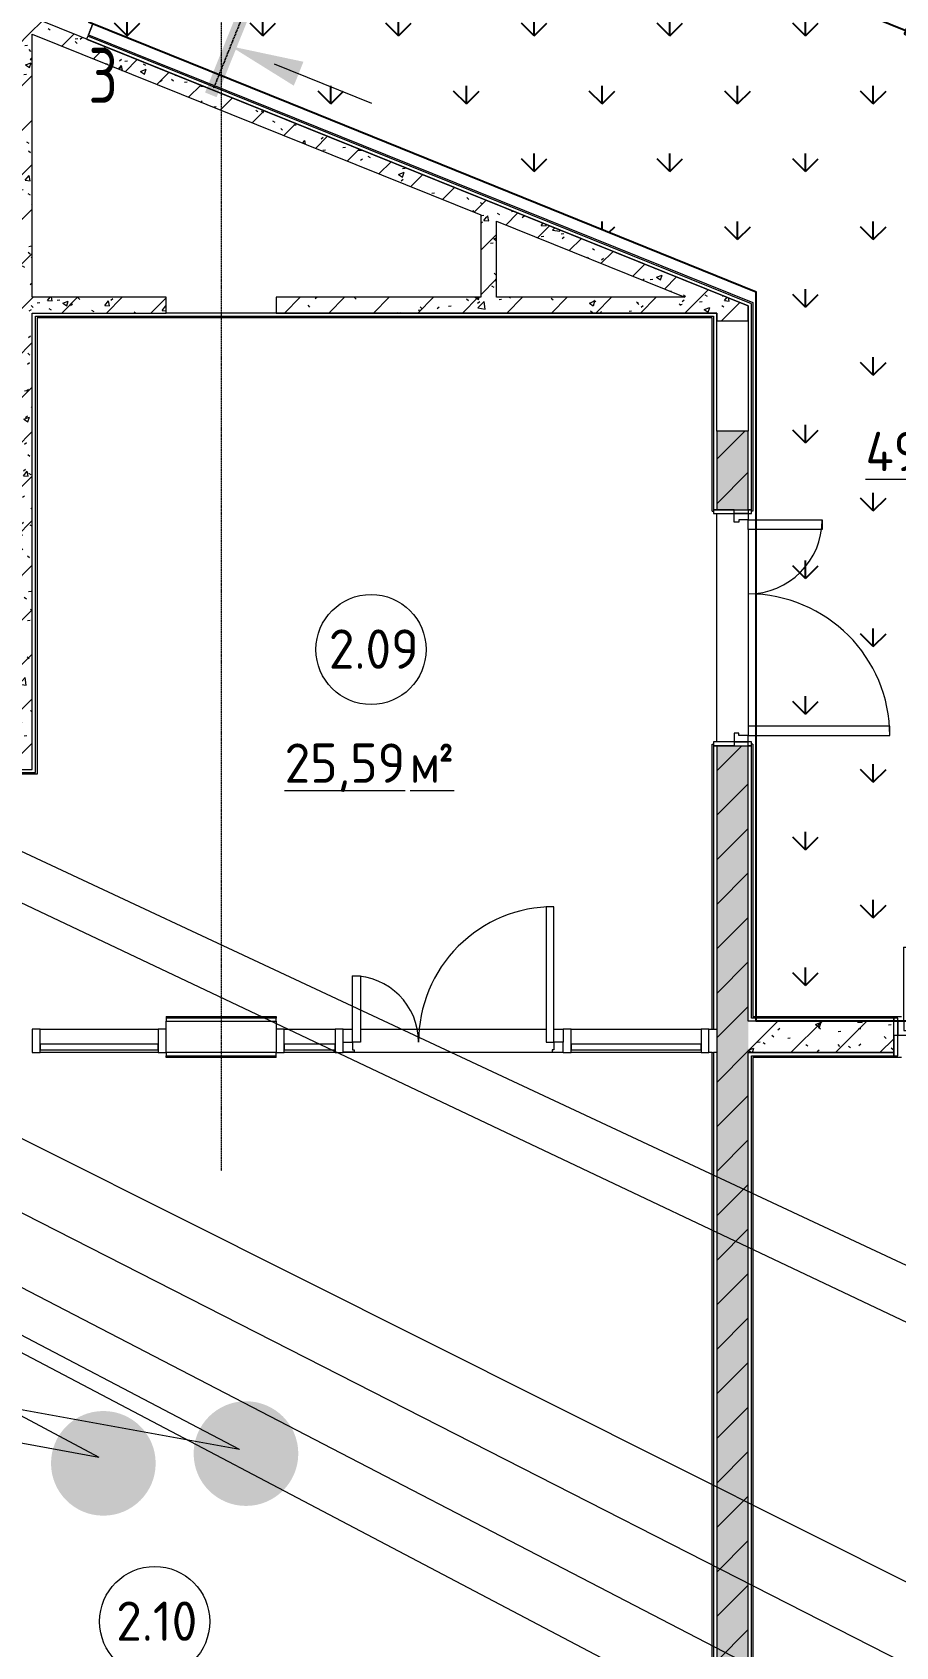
# Model space of a CAD drawing. Header units: millimetres. Extents: x -584918 to 2941280, y 3000189 to 4229862.
# Drawn here: x 182161 to 187649, y 3835191 to 3845449 of the extents above; entities that cross this region are included whole.
import ezdxf

# ---------------------------------------------------------------- set-up
doc = ezdxf.new("R2010")
doc.units = ezdxf.units.MM
for name, pattern in [('ASVP_Линия разреза', [20, 0, -10, 0, -10]), ('ASVP_Невидимые', [5, 3, -2]), ('ASVP_Осевая', [14, 10, -2, 0, -2]), ('ASVP_Штриховая_ш3 п1_5', [4.5, 3, -1.5])]:
    doc.linetypes.add(name, pattern=pattern)
for name, color, linetype, lineweight in [('Витраж', 7, 'Continuous', 0), ('Двери', 7, 'Continuous', 0), ('Линии', 7, 'Continuous', 0), ('Линии разделители', 7, 'ASVP_Штриховая_ш3 п1_5', 0), ('Марки помещений', 7, 'Continuous', 0), ('Обобщенные модели', 7, 'Continuous', 0), ('Панели витража', 7, 'Continuous', 0), ('Перекрытие', 7, 'Continuous', 0), ('Разрезы', 7, 'Continuous', 0), ('Стены внутренние', 7, 'Continuous', 0), ('Стены несущие', 7, 'Continuous', 0), ('Стены отделка', 7, 'Continuous', 0), ('экспертиза ДУ', 1, 'Continuous', 0), ('экспертиза ДУ пояснения', 6, 'Continuous', 0), ('экспертиза условные обозначения', 1, 'Continuous', 0)]:
    doc.layers.add(name, color=color, linetype=linetype, lineweight=lineweight)
doc.styles.add('GOST Common_2', font='', dxfattribs={"height": 500})
doc.styles.add('GOST Common_3', font='', dxfattribs={"width": 0.9, "height": 500})
doc.styles.add('GOST Common_4', font='', dxfattribs={"width": 0.8, "height": 700})
doc.styles.get('GOST Common_2').set_extended_font_data('GOST Common')
doc.styles.get('GOST Common_3').set_extended_font_data('GOST Common')
doc.styles.get('GOST Common_4').set_extended_font_data('GOST Common')
pattern_1 = [(45, (184030.3, 3824416.36), (-141.4214, 141.4214), [])]
pattern_2 = [(50, (184030.3, 3824416.36), (364.368, -31.8783), [38.1, -419.1]), (355, (184030.3, 3824416.36), (-70.486, 382.1133), [30.48, -335.28]), (100.451, (184060.67, 3824413.7), (293.885, 350.2334), [32.38, -356.18]), (46.184, (184030.3, 3824517.96), (542.1585, -84.086), [57.15, -628.65]), (96.636, (184075.5, 3824510.96), (474.805, 494.855), [48.57, -534.27]), (351.184, (184030.3, 3824517.96), (474.81, 494.85), [45.72, -502.92]), (21, (184081.1, 3824492.56), (303.2285, -204.5305), [38.1, -419.1]), (326, (184081.1, 3824492.56), (123.604, 368.376), [30.48, -335.28]), (71.451, (184106.37, 3824475.52), (426.834, 163.8427), [32.38, -356.18]), (37.5, (184030.3, 3824416.36), (6.17665, 169.11015), [16.764, -314.452, 16.764, -323.596, -336.55]), (37.5, (184030.3, 3824416.36), (6.17665, 169.11015), [-671.576, 16.764, -319.786]), (7.5, (184030.3, 3824416.36), (133.6389, 200.3615), [16.764, -177.292, 16.764, -306.832, -128.27]), (7.5, (184030.3, 3824416.36), (133.6389, 200.3615), [-517.652, 16.764, -111.506]), (327.5, (183917.02, 3824416.36), (271.1818, -11.4584), [16.764, -110.236, 16.764, -379.476, -525.78]), (327.5, (183917.02, 3824416.36), (271.1818, -11.4584), [-523.24, 16.764, -509.016]), (317.5, (183866.22, 3824416.36), (296.2585, 50.8528), [16.764, -148.336, 16.764, -246.38, -373.38]), (317.5, (183866.22, 3824416.36), (296.2585, 50.8528), [-428.244, 16.764, -356.616])]
pattern_3 = [(90, (183626.44, 3579035.56), (-431.0523, 431.0523), [114.3, -747.8046]), (45, (183626.44, 3579035.56), (-431.0523, 431.0523), [114.3, -495.3]), (135, (183626.44, 3579035.56), (-431.0523, -431.0523), [114.3, -495.3])]

# ---------------------------------------------------------------- blocks, each defined once
blk = doc.blocks.new('ASVP_ДверьПротивопожарнаяСтальная_2 полотна - EI15 1370х2000h_полотна_ Г Л _1250 в свету_-6392377-АР Этаж 02')
at = {"layer": 'Двери', "lineweight": 18}
for p, q in [((685, 1000), (625, 1000)), ((625, 1000), (625, 100)), ((685, 100), (685, 1000)), ((-685, 570), (-625, 570)), ((-685, 100), (-685, 570)), ((-625, 570), (-625, 100)), ((-725, 100), (-685, 100)), ((-725, 10), (-725, 100)), ((-670, 10), (-725, 10)), ((-625, 100), (-685, 100)), ((-685, 100), (-685, 40)), ((-685, 40), (-670, 40)), ((-670, 40), (-670, 10)), ((625, 100), (685, 100)), ((685, 40), (670, 40)), ((670, 40), (670, 10)), ((670, 10), (725, 10)), ((725, 100), (685, 100)), ((685, 100), (685, 40)), ((725, 10), (725, 100))]:
    blk.add_line(p, q, dxfattribs=at)
at = {"layer": 'Двери', "linetype": 'ASVP_Невидимые', "lineweight": 18}
for p, q in [((-750, 100), (-725, 100)), ((-750, 10), (-750, 100)), ((-725, 10), (-750, 10)), ((-725, 100), (-725, 10)), ((750, 100), (725, 100)), ((725, 100), (725, 10)), ((725, 10), (750, 10)), ((750, 10), (750, 100))]:
    blk.add_line(p, q, dxfattribs=at)
at = {"layer": 'Двери'}
for centre, radius, start, end in [((685, 100), 900, 90, 180), ((-685, 100), 470, 360, 90)]:
    blk.add_arc(centre, radius, start, end, dxfattribs=at)
blk = doc.blocks.new('ASVP_НАЛИЧНИК МДФ_Двери - Наличник дверной МДФ-V54-АР Этаж 02')
at = {"layer": 'Обобщенные модели'}
h = blk.add_hatch(dxfattribs=at)
h.set_pattern_fill('FP_9', color=256, style=0, pattern_type=2)
h.set_pattern_definition([(238.819, (4970.72, -20429.885), (847.5705, 1239.66265), [208.25, -1874.25]), (228.514, (5249.21, -20452.37), (-230.6308, -541.9905), [465.661, -465.661]), (220.384, (5327.05, -20645.53), (-616.941, -697.6711), [263.418, -1053.671])])
h.paths.add_polyline_path([(585, -10), (589, -7), (590, -5), (590, 0), (530, 0), (530, 150), (520, 150), (520, -5), (521, -9), (525, -10), (562, -10)])
h.paths.add_polyline_path([(-525, -10), (-521, -9), (-520, -5), (-520, 150), (-530, 150), (-531, 0), (-590, 0), (-590, -5), (-587, -9), (-585, -10), (-526, -10)])
for p, q in [((-530, 150), (-530, -1)), ((-520, -5), (-520, 150)), ((520, 150), (520, -5)), ((530, -1), (530, 150)), ((-531, 0), (-590, 0)), ((-590, 0), (-590, -5)), ((-531, -1), (-531, 0)), ((590, 0), (531, 0)), ((531, 0), (531, -1)), ((590, -5), (590, 0)), ((-585, -10), (-525, -10)), ((-530, -1), (-531, -1)), ((525, -10), (585, -10)), ((531, -1), (530, -1))]:
    blk.add_line(p, q, dxfattribs=at)
for centre, start, end in [((-585, -5), 180, 270), ((-525, -5), 270, 360), ((525, -5), 180, 270), ((585, -5), 270, 360)]:
    blk.add_arc(centre, 5, start, end, dxfattribs=at)
blk = doc.blocks.new('ASVP_ОТКОС_Оштукатуривание дверного откоса - Оштукатуривание дверного откоса-5741163-АР Этаж 02')
at = {"layer": 'Обобщенные модели'}
for p, q in [((-750, 130), (-750, 0)), ((-725, 0), (-725, 130)), ((725, 130), (725, 0)), ((750, 0), (750, 130)), ((-750, 0), (-725, 0)), ((725, 0), (750, 0))]:
    blk.add_line(p, q, dxfattribs=at)
blk = doc.blocks.new('ASVP_ОТКОС_Оштукатуривание дверного откоса - Оштукатуривание дверного откоса-5741164-АР Этаж 02')
at = {"layer": 'Обобщенные модели'}
for p, q in [((-750, 20), (-750, 0)), ((-725, 0), (-725, 20)), ((725, 20), (725, 0)), ((725, 0), (750, 0)), ((750, 0), (750, 20)), ((-750, 0), (-725, 0))]:
    blk.add_line(p, q, dxfattribs=at)
blk = doc.blocks.new('ASVP_ОТКОС_Оштукатуривание дверного откоса - Оштукатуривание дверного откоса-V71-АР Этаж 02')
at = {"layer": 'Обобщенные модели'}
for p, q in [((-750, 130), (-750, 0)), ((-725, 0), (-725, 130)), ((725, 130), (725, 0)), ((750, 0), (750, 130)), ((-750, 0), (-725, 0)), ((725, 0), (750, 0))]:
    blk.add_line(p, q, dxfattribs=at)
blk = doc.blocks.new('Системная панель - Cтеклопакет Двухкамерный_36 мм-7512020-АР Этаж 02')
at = {"layer": 'Панели витража', "lineweight": 18}
for p, q in [((162, 18), (-162, 18)), ((-162, 18), (-162, -18)), ((162, -18), (162, 18)), ((-162, -18), (162, -18))]:
    blk.add_line(p, q, dxfattribs=at)
blk = doc.blocks.new('Прямоугольный импост - 50х150 мм-7511836-АР Этаж 02')
at = {"layer": 'Витраж', "lineweight": 18}
for p, q in [((-50, 35), (0, 35)), ((-50, -115), (-50, 35)), ((0, 35), (0, -115)), ((0, -115), (-50, -115))]:
    blk.add_line(p, q, dxfattribs=at)
blk = doc.blocks.new('Прямоугольный импост - 50х150 мм-7511829-АР Этаж 02')
at = {"layer": 'Витраж', "lineweight": 18}
for p, q in [((-25, 35), (25, 35)), ((-25, 32.5), (-25, 35)), ((25, 35), (25, -115)), ((-25, -115), (-25, -32.5)), ((25, -115), (-25, -115))]:
    blk.add_line(p, q, dxfattribs=at)
blk = doc.blocks.new('Системная панель - Cтеклопакет Двухкамерный_36 мм-7513032-АР Этаж 02')
at = {"layer": 'Панели витража', "lineweight": 18}
for p, q in [((413, 18), (-413, 18)), ((-413, 18), (-413, -18)), ((413, -18), (413, 18)), ((-413, -18), (413, -18))]:
    blk.add_line(p, q, dxfattribs=at)
blk = doc.blocks.new('Прямоугольный импост - 50х150 мм-7511842-АР Этаж 02')
at = {"layer": 'Витраж', "lineweight": 18}
for p, q in [((0, 35), (-50, 35)), ((-50, 35), (-50, -115)), ((0, -115), (0, 35)), ((-50, -115), (0, -115))]:
    blk.add_line(p, q, dxfattribs=at)
blk = doc.blocks.new('Системная панель - Cтеклопакет Двухкамерный_36 мм-7512026-АР Этаж 02')
at = {"layer": 'Панели витража', "lineweight": 18}
for p, q in [((375, 18), (-375, 18)), ((-375, 18), (-375, -18)), ((375, -18), (375, 18)), ((-375, -18), (375, -18))]:
    blk.add_line(p, q, dxfattribs=at)
blk = doc.blocks.new('ASVP_ДверьАлюминиеваяВитражная_2 полотна - Остекленная Внутренняя-7512029-АР Этаж 02')
at = {"layer": 'Двери', "lineweight": 18}
for p, q in [((-700, 32.5), (-700, -32.5)), ((-630, 32.5), (-700, 32.5)), ((-640, -32.5), (-640, 17.5)), ((-640, 17.5), (-630, 17.5)), ((-630, 17.5), (-630, 32.5)), ((630, 32.5), (700, 32.5)), ((630, 17.5), (630, 32.5)), ((640, 17.5), (630, 17.5)), ((640, -32.5), (640, 17.5)), ((700, 32.5), (700, -32.5)), ((-700, -32.5), (-640, -32.5)), ((-590, -32.5), (-640, -32.5)), ((-640, -32.5), (-640, -892.5)), ((-590, -892.5), (-590, -32.5)), ((590, -452.5), (590, -32.5)), ((590, -32.5), (640, -32.5)), ((640, -32.5), (640, -452.5)), ((700, -32.5), (640, -32.5)), ((640, -452.5), (590, -452.5)), ((-640, -892.5), (-590, -892.5))]:
    blk.add_line(p, q, dxfattribs=at)
at = {"layer": 'Двери'}
for centre, radius, start, end in [((-640, -32.5), 860, 270, 0), ((640, -32.5), 420, 180, 270)]:
    blk.add_arc(centre, radius, start, end, dxfattribs=at)
blk = doc.blocks.new('Прямоугольный импост - 50х150 мм-V75-АР Этаж 02')
at = {"layer": 'Витраж', "lineweight": 18}
for p, q in [((-25, 35), (25, 35)), ((-25, -115), (-25, 35)), ((25, 35), (25, 32.5)), ((25, -32.5), (25, -115)), ((25, -115), (-25, -115))]:
    blk.add_line(p, q, dxfattribs=at)
blk = doc.blocks.new('ASVP_Марка_Помещение_ДваЗначения - Номер Площадь-685795-АР Этаж 02')
at = {"layer": 'Марки помещений'}
blk.add_circle((0, 0), 3.5, dxfattribs=at)
blk = doc.blocks.new('Разрез - Номер вида сзади_3_5 мм-64069-АР Этаж 02')
at = {"layer": 'Разрезы'}
for points in [[(9.8, 0.4), (9.8, -0.39), (-0.33, -0.39), (-0.33, 0.4)], [(2.18, -4.67), (3, 0), (3.82, -4.67)]]:
    blk.add_hatch(color=256, dxfattribs=at).paths.add_polyline_path(points)
at = {"layer": 'Разрезы', "lineweight": 20}
blk.add_line((3, -3), (3, -9.66), dxfattribs=at)

msp = doc.modelspace()

# ---------------------------------------------------------------- hatches: boundary and pattern name
at = {"layer": 'Стены внутренние'}
h = msp.add_hatch(dxfattribs=at)
h.set_pattern_fill('FP_1', color=256, style=0, pattern_type=2)
h.set_pattern_definition(pattern_1)
h.paths.add_polyline_path([(183747.602, 3844797.767), (183784.979, 3844890.519), (177703.668, 3847341.196), (177666.291, 3847248.444), (183517.44, 3844890.519)])
h = msp.add_hatch(dxfattribs=at)
h.set_pattern_fill('FP_2', color=256, style=0, pattern_type=2)
h.set_pattern_definition(pattern_2)
h.paths.add_polyline_path([(183747.602, 3844797.767), (183784.979, 3844890.519), (177703.668, 3847341.196), (177666.291, 3847248.444), (183517.44, 3844890.519)])
h = msp.add_hatch(dxfattribs=at)
h.set_pattern_fill('FP_1', color=256, style=0, pattern_type=2)
h.set_pattern_definition(pattern_1)
h.paths.add_polyline_path([(182061.203, 3840865.697), (182161.203, 3840865.697), (182161.203, 3845437.062), (182061.203, 3845477.36), (182061.203, 3840978.348)])
h = msp.add_hatch(dxfattribs=at)
h.set_pattern_fill('FP_2', color=256, style=0, pattern_type=2)
h.set_pattern_definition(pattern_2)
h.paths.add_polyline_path([(182061.203, 3840865.697), (182161.203, 3840865.697), (182161.203, 3845437.062), (182061.203, 3845477.36), (182061.203, 3840978.348)])
h = msp.add_hatch(dxfattribs=at)
h.set_pattern_fill('FP_1', color=256, style=0, pattern_type=2)
h.set_pattern_definition(pattern_1)
h.paths.add_polyline_path([(186511.203, 3843684.077), (186511.203, 3843791.891), (183784.979, 3844890.519), (183747.602, 3844797.767), (186491.203, 3843692.136)])
h = msp.add_hatch(dxfattribs=at)
h.set_pattern_fill('FP_2', color=256, style=0, pattern_type=2)
h.set_pattern_definition(pattern_2)
h.paths.add_polyline_path([(186511.203, 3843684.077), (186511.203, 3843791.891), (183784.979, 3844890.519), (183747.602, 3844797.767), (186491.203, 3843692.136)])
h = msp.add_hatch(dxfattribs=at)
h.set_pattern_fill('FP_1', color=256, style=0, pattern_type=2)
h.set_pattern_definition(pattern_1)
h.paths.add_polyline_path([(185111.203, 3843765.697), (185111.203, 3844248.256), (185011.203, 3844288.554), (185011.203, 3843765.697)])
h = msp.add_hatch(dxfattribs=at)
h.set_pattern_fill('FP_2', color=256, style=0, pattern_type=2)
h.set_pattern_definition(pattern_2)
h.paths.add_polyline_path([(185111.203, 3843765.697), (185111.203, 3844248.256), (185011.203, 3844288.554), (185011.203, 3843765.697)])
h = msp.add_hatch(dxfattribs=at)
h.set_pattern_fill('FP_1', color=256, style=0, pattern_type=2)
h.set_pattern_definition(pattern_1)
h.paths.add_polyline_path([(182168.346, 3843665.697), (183011.203, 3843665.697), (183011.203, 3843765.697), (182161.203, 3843765.697), (182161.203, 3843665.697)])
h = msp.add_hatch(dxfattribs=at)
h.set_pattern_fill('FP_2', color=256, style=0, pattern_type=2)
h.set_pattern_definition(pattern_2)
h.paths.add_polyline_path([(182168.346, 3843665.697), (183011.203, 3843665.697), (183011.203, 3843765.697), (182161.203, 3843765.697), (182161.203, 3843665.697)])
h = msp.add_hatch(dxfattribs=at)
h.set_pattern_fill('FP_1', color=256, style=0, pattern_type=2)
h.set_pattern_definition(pattern_1)
h.paths.add_polyline_path([(186262.822, 3843665.697), (186511.203, 3843665.697), (186511.203, 3843684.077), (186308.663, 3843765.697), (183711.203, 3843765.697), (183711.203, 3843665.697), (185779.884, 3843665.697)])
h = msp.add_hatch(dxfattribs=at)
h.set_pattern_fill('FP_2', color=256, style=0, pattern_type=2)
h.set_pattern_definition(pattern_2)
h.paths.add_polyline_path([(186262.822, 3843665.697), (186511.203, 3843665.697), (186511.203, 3843684.077), (186308.663, 3843765.697), (183711.203, 3843765.697), (183711.203, 3843665.697), (185779.884, 3843665.697)])
h = msp.add_hatch(dxfattribs=at)
h.set_pattern_fill('FP_1', color=256, style=0, pattern_type=2)
h.set_pattern_definition(pattern_1)
h.paths.add_polyline_path([(186511.203, 3843615.697), (186711.203, 3843615.697), (186711.203, 3843711.294), (186511.203, 3843791.891), (186511.203, 3843645.697)])
h = msp.add_hatch(dxfattribs=at)
h.set_pattern_fill('FP_2', color=256, style=0, pattern_type=2)
h.set_pattern_definition(pattern_2)
h.paths.add_polyline_path([(186511.203, 3843615.697), (186711.203, 3843615.697), (186711.203, 3843711.294), (186511.203, 3843791.891), (186511.203, 3843645.697)])
h = msp.add_hatch(dxfattribs=at)
h.set_pattern_fill('FP_1', color=256, style=0, pattern_type=2)
h.set_pattern_definition(pattern_1)
h.paths.add_polyline_path([(186511.203, 3832365.697), (186711.203, 3832365.697), (186711.203, 3840915.697), (186511.203, 3840915.697), (186511.203, 3835195.977)])
h.paths.add_polyline_path([(186621.203, 3842415.697), (186711.203, 3842415.697), (186711.203, 3842915.697), (186511.203, 3842915.697), (186511.203, 3842415.697)])
h = msp.add_hatch(dxfattribs=at)
h.set_pattern_fill('FP_2', color=256, style=0, pattern_type=2)
h.set_pattern_definition(pattern_2)
h.paths.add_polyline_path([(186511.203, 3832365.697), (186711.203, 3832365.697), (186711.203, 3840915.697), (186511.203, 3840915.697), (186511.203, 3835195.977)])
h.paths.add_polyline_path([(186621.203, 3842415.697), (186711.203, 3842415.697), (186711.203, 3842915.697), (186511.203, 3842915.697), (186511.203, 3842415.697)])
h = msp.add_hatch(dxfattribs=at)
h.set_pattern_fill('FP_1', color=256, style=0, pattern_type=2)
h.set_pattern_definition(pattern_1)
h.paths.add_polyline_path([(189491.203, 3838965.697), (189561.203, 3838965.697), (189561.203, 3839165.697), (189136.203, 3839165.697), (189136.203, 3838965.697)])
h.paths.add_polyline_path([(186745.759, 3838965.697), (187636.203, 3838965.697), (187636.203, 3839165.697), (186711.203, 3839165.697), (186711.203, 3838965.697), (186731.203, 3838965.697)])
h = msp.add_hatch(dxfattribs=at)
h.set_pattern_fill('FP_2', color=256, style=0, pattern_type=2)
h.set_pattern_definition(pattern_2)
h.paths.add_polyline_path([(189491.203, 3838965.697), (189561.203, 3838965.697), (189561.203, 3839165.697), (189136.203, 3839165.697), (189136.203, 3838965.697)])
h.paths.add_polyline_path([(186745.759, 3838965.697), (187636.203, 3838965.697), (187636.203, 3839165.697), (186711.203, 3839165.697), (186711.203, 3838965.697), (186731.203, 3838965.697)])
at = {"layer": 'экспертиза ДУ', "lineweight": 0}
h = msp.add_hatch(color=30, dxfattribs=at)
edge = h.paths.add_edge_path()
edge.add_arc((183519.264, 3836417.993), 332.544, 0, 360)
h = msp.add_hatch(color=5, dxfattribs=at)
edge = h.paths.add_edge_path()
edge.add_arc((182612.843, 3836356.035), 332.544, 0, 360)
at = {"layer": 'экспертиза условные обозначения', "lineweight": -3}
h = msp.add_hatch(dxfattribs=at)
h.set_pattern_fill('GRASS', color=3, scale=24)
h.set_pattern_definition(pattern_3)
edge = h.paths.add_edge_path()
edge.add_line((165449.618, 3852387.21), (166159.793, 3854149.496))
edge.add_line((166159.793, 3854149.496), (183114.838, 3847316.866))
edge.add_line((183114.838, 3847316.866), (182404.664, 3845554.58))
edge.add_line((182404.664, 3845554.58), (177800.899, 3847415.219))
edge.add_arc((177378.984, 3846379.908), 1117.981, 67.8278443, 178.9159405)
edge.add_line((176261.203, 3846401.059), (176261.203, 3844565.697))
edge.add_line((176261.203, 3844565.697), (173308.434, 3844565.697))
edge.add_line((173308.434, 3844565.697), (173311.203, 3849219.109))
edge.add_line((173311.203, 3849219.109), (169300.899, 3850840.592))
edge.add_line((169300.899, 3850840.592), (166608.434, 3851925.615))
h = msp.add_hatch(dxfattribs=at)
h.set_pattern_fill('GRASS', color=3, scale=24)
h.set_pattern_definition(pattern_3)
edge = h.paths.add_edge_path()
edge.add_line((182517.835, 3845514.364), (183226.141, 3847272.013))
edge.add_line((183226.141, 3847272.013), (185002.339, 3846556.231))
edge.add_line((185002.339, 3846556.231), (187058.109, 3851657.585))
edge.add_line((187058.109, 3851657.585), (188449.387, 3851096.921))
edge.add_line((188449.387, 3851096.921), (186393.618, 3845995.567))
edge.add_line((186393.618, 3845995.567), (197027.622, 3841710.222))
edge.add_line((197027.622, 3841710.222), (196317.447, 3839947.936))
edge.add_line((196317.447, 3839947.936), (191022.357, 3842081.778))
edge.add_arc((190635.87, 3841024.972), 1125.26, 69.9119077, 178.1393932)
edge.add_line((189511.203, 3841061.507), (189511.203, 3839165.697))
edge.add_line((189511.203, 3839165.697), (186761.203, 3839165.697))
edge.add_line((186761.203, 3839165.697), (186761.203, 3843798.959))
edge.add_line((186761.203, 3843798.959), (183800.899, 3844997.308))
edge.add_line((183800.899, 3844997.308), (182517.835, 3845514.364))

# ---------------------------------------------------------------- linework, layer by layer
at = {"layer": 'Линии', "linetype": 'ASVP_Осевая'}
msp.add_line((183361.203, 3845915.697), (183361.203, 3838215.697), dxfattribs=at)
at = {"layer": 'Линии разделители'}
msp.add_line((182517.627, 3845433.587), (182543.791, 3845498.513), dxfattribs=at)
at = {"layer": 'Перекрытие'}
for p, q in [((182543.791, 3845498.513), (182517.627, 3845433.587)), ((186511.203, 3840940.697), (186511.203, 3842390.697)), ((186711.203, 3842290.697), (186711.203, 3841040.697)), ((182211.203, 3839115.697), (182961.203, 3839115.697)), ((183011.203, 3839115.697), (183011.203, 3839165.697)), ((183711.203, 3839165.697), (183711.203, 3839115.697)), ((183761.203, 3839115.697), (184086.203, 3839115.697)), ((184136.203, 3839115.697), (184196.203, 3839115.697)), ((184246.203, 3839115.697), (185426.203, 3839115.697)), ((185476.203, 3839115.697), (185536.203, 3839115.697)), ((185586.203, 3839115.697), (186411.203, 3839115.697)), ((186461.203, 3839115.697), (186481.203, 3839115.697)), ((182961.203, 3838965.697), (182211.203, 3838965.697)), ((184086.203, 3838965.697), (183761.203, 3838965.697)), ((185536.203, 3838965.697), (184136.203, 3838965.697)), ((186411.203, 3838965.697), (185586.203, 3838965.697)), ((186481.203, 3838965.697), (186461.203, 3838965.697))]:
    msp.add_line(p, q, dxfattribs=at)
at = {"layer": 'Разрезы', "linetype": 'ASVP_Линия разреза'}
msp.add_line((184093.648, 3847030.235), (183308.718, 3845082.445), dxfattribs=at)
at = {"layer": 'Стены внутренние'}
for p, q in [((182517.627, 3845433.587), (182513.889, 3845424.312)), ((182517.627, 3845433.587), (186741.203, 3843731.549)), ((186741.203, 3843731.549), (186741.203, 3842405.697)), ((182191.203, 3843635.697), (182191.203, 3840735.697)), ((186481.203, 3843635.697), (182191.203, 3843635.697)), ((186481.203, 3842405.697), (186481.203, 3843635.697)), ((186481.203, 3842405.697), (186491.203, 3842405.697)), ((186741.203, 3842405.697), (186731.203, 3842405.697)), ((186481.203, 3839115.697), (186481.203, 3840925.697)), ((186481.203, 3840925.697), (186491.203, 3840925.697)), ((186741.203, 3840925.697), (186731.203, 3840925.697)), ((186741.203, 3840925.697), (186741.203, 3839195.697)), ((182191.203, 3840735.697), (180891.203, 3840735.697)), ((183011.203, 3839195.697), (183711.203, 3839195.697)), ((183011.203, 3839195.697), (183011.203, 3839185.697)), ((183711.203, 3839195.697), (183711.203, 3839185.697)), ((186741.203, 3839195.697), (187686.203, 3839195.697)), ((186481.203, 3839115.697), (186491.203, 3839115.697)), ((183011.203, 3838935.697), (183011.203, 3838945.697)), ((183711.203, 3838935.697), (183011.203, 3838935.697)), ((183711.203, 3838935.697), (183711.203, 3838945.697)), ((186481.203, 3831995.697), (186481.203, 3838965.697)), ((186481.203, 3838965.697), (186491.203, 3838965.697)), ((187686.203, 3838935.697), (186741.203, 3838935.697)), ((186741.203, 3838935.697), (186741.203, 3833715.697))]:
    msp.add_line(p, q, dxfattribs=at)
at = {"layer": 'Стены несущие'}
for p, q in [((186711.203, 3843711.294), (177703.668, 3847341.196)), ((182161.203, 3845437.062), (185011.203, 3844288.554)), ((182161.203, 3843765.697), (182161.203, 3845437.062)), ((185011.203, 3844288.554), (185011.203, 3843765.697)), ((185111.203, 3844248.256), (186308.663, 3843765.697)), ((185111.203, 3843765.697), (185111.203, 3844248.256)), ((183011.203, 3843765.697), (182161.203, 3843765.697)), ((183011.203, 3843665.697), (183011.203, 3843765.697)), ((185011.203, 3843765.697), (183711.203, 3843765.697)), ((183711.203, 3843765.697), (183711.203, 3843665.697)), ((186308.663, 3843765.697), (185111.203, 3843765.697)), ((186711.203, 3843615.697), (186711.203, 3843711.294)), ((182161.203, 3840765.697), (182161.203, 3843665.697)), ((182161.203, 3843665.697), (183011.203, 3843665.697)), ((183711.203, 3843665.697), (186511.203, 3843665.697)), ((186511.203, 3843665.697), (186511.203, 3843615.697)), ((186511.203, 3843615.697), (186711.203, 3843615.697)), ((186711.203, 3842915.697), (186511.203, 3842915.697)), ((186511.203, 3842915.697), (186511.203, 3842415.697)), ((186711.203, 3842415.697), (186711.203, 3842915.697)), ((186511.203, 3842415.697), (186621.203, 3842415.697)), ((186621.203, 3840915.697), (186511.203, 3840915.697)), ((186511.203, 3840915.697), (186511.203, 3832365.697)), ((186711.203, 3839165.697), (186711.203, 3840915.697)), ((180861.203, 3840765.697), (182161.203, 3840765.697)), ((187636.203, 3839165.697), (186711.203, 3839165.697)), ((187636.203, 3838965.697), (187636.203, 3839075.697)), ((186711.203, 3832365.697), (186711.203, 3838965.697)), ((186711.203, 3838965.697), (187636.203, 3838965.697)), ((187636.203, 3838965.697), (186731.203, 3838965.697))]:
    msp.add_line(p, q, dxfattribs=at)
at = {"layer": 'Стены отделка'}
for p, q in [((182513.889, 3845424.312), (182506.414, 3845405.761)), ((182506.414, 3845405.761), (186711.203, 3843711.294)), ((186731.203, 3843724.797), (182513.889, 3845424.312)), ((186711.203, 3843711.294), (186711.203, 3842915.697)), ((186731.203, 3842415.697), (186731.203, 3843724.797)), ((182181.203, 3840745.697), (182181.203, 3843645.697)), ((182181.203, 3843645.697), (186491.203, 3843645.697)), ((186511.203, 3843665.697), (183011.203, 3843665.697)), ((186491.203, 3843645.697), (186491.203, 3842415.697)), ((186511.203, 3842915.697), (186511.203, 3843665.697)), ((186491.203, 3842415.697), (186511.203, 3842415.697)), ((186711.203, 3842415.697), (186731.203, 3842415.697)), ((186511.203, 3840915.697), (186491.203, 3840915.697)), ((186491.203, 3840915.697), (186491.203, 3839115.697)), ((186731.203, 3840915.697), (186711.203, 3840915.697)), ((186731.203, 3839185.697), (186731.203, 3840915.697)), ((180881.203, 3840745.697), (182181.203, 3840745.697)), ((183711.203, 3839185.697), (183011.203, 3839185.697)), ((183011.203, 3839185.697), (183011.203, 3839165.697)), ((183711.203, 3839165.697), (183711.203, 3839185.697)), ((187636.203, 3839185.697), (186731.203, 3839185.697)), ((187636.203, 3839165.697), (187636.203, 3839185.697)), ((183011.203, 3839165.697), (183711.203, 3839165.697)), ((186491.203, 3839115.697), (186511.203, 3839115.697)), ((183711.203, 3838965.697), (183011.203, 3838965.697)), ((183011.203, 3838965.697), (183011.203, 3838945.697)), ((183011.203, 3838945.697), (183711.203, 3838945.697)), ((183711.203, 3838945.697), (183711.203, 3838965.697)), ((186511.203, 3838965.697), (186491.203, 3838965.697)), ((186491.203, 3838965.697), (186491.203, 3831985.697)), ((186711.203, 3838965.697), (186711.203, 3838965.697)), ((186731.203, 3838965.697), (186711.203, 3838965.697)), ((186731.203, 3838945.697), (187636.203, 3838945.697)), ((186731.203, 3833715.697), (186731.203, 3838945.697)), ((187636.203, 3838945.697), (187636.203, 3838965.697))]:
    msp.add_line(p, q, dxfattribs=at)
at = {"layer": 'экспертиза ДУ'}
for points in [[(104537.279, 3850758.128), (182583.877, 3836395.57)], [(183477.908, 3836444.323), (104537.279, 3850758.128)]]:
    msp.add_lwpolyline(points, dxfattribs=at)
at = {"layer": 'экспертиза ДУ пояснения'}
for points in [[(127632.222, 3865719.663), (182583.877, 3836395.57)], [(183477.908, 3836444.323), (127632.222, 3865719.663)], [(196251.948, 3830728.236), (127632.222, 3865719.663)], [(127632.222, 3865719.663), (197324.351, 3830787.504)], [(202853.373, 3826133.956), (127632.222, 3865719.663)], [(127632.222, 3865719.663), (203742.915, 3826246.124)], [(209860.825, 3826760.098), (127632.222, 3865719.663)], [(127632.222, 3865719.663), (210809.562, 3826812.887)]]:
    msp.add_lwpolyline(points, dxfattribs=at)
at = {"layer": 'экспертиза условные обозначения', "color": 3, "lineweight": -3}
msp.add_lwpolyline([(182517.835, 3845514.364), (183226.141, 3847272.013), (185002.339, 3846556.231), (187058.109, 3851657.585), (188449.387, 3851096.921), (186393.618, 3845995.567), (197027.622, 3841710.222), (196317.447, 3839947.936), (191022.357, 3842081.778, 0.510776369), (189511.203, 3841061.507), (189511.203, 3839165.697), (186761.203, 3839165.697), (186761.203, 3843798.959), (183800.899, 3844997.308), (182517.835, 3845514.364)], format="xyb", dxfattribs=at)

# ---------------------------------------------------------------- block references
at = {"layer": 'Витраж', "rotation": 180}
for p in [(182161.203, 3839000.697), (183711.203, 3839000.697)]:
    msp.add_blockref('Прямоугольный импост - 50х150 мм-7511842-АР Этаж 02', p, dxfattribs=at)
at = {"layer": 'Витраж', "extrusion": (0, 0, -1), "rotation": 180}
for name, p in [('Прямоугольный импост - 50х150 мм-7511836-АР Этаж 02', (-183011.203, 3839000.697)), ('Прямоугольный импост - 50х150 мм-V75-АР Этаж 02', (-184111.203, 3839000.697)), ('Прямоугольный импост - 50х150 мм-7511829-АР Этаж 02', (-185561.203, 3839000.697)), ('Прямоугольный импост - 50х150 мм-7511836-АР Этаж 02', (-186461.203, 3839000.697))]:
    msp.add_blockref(name, p, dxfattribs=at)
at = {"layer": 'Двери'}
for name, p, rotation in [('ASVP_ДверьПротивопожарнаяСтальная_2 полотна - EI15 1370х2000h_полотна_ Г Л _1250 в свету_-6392377-АР Этаж 02', (186611.203, 3841665.697), 270.0000000000475), ('ASVP_ДверьАлюминиеваяВитражная_2 полотна - Остекленная Внутренняя-7512029-АР Этаж 02', (184836.203, 3839000.697), 180)]:
    msp.add_blockref(name, p, dxfattribs=dict(at, rotation=rotation))
msp.add_blockref('ASVP_ДверьПротивопожарнаяСтальная_2 полотна - EI15 1370х2000h_полотна_ Г Л _1250 в свету_-6392377-АР Этаж 02', (188386.203, 3839065.697), dxfattribs=at)
at = {"layer": 'Марки помещений', "xscale": 99.99999999999993, "yscale": 99.99999999999993, "zscale": 99.99999999999993}
for p in [(184314.166, 3841527.285), (182939.259, 3835350.527)]:
    msp.add_blockref('ASVP_Марка_Помещение_ДваЗначения - Номер Площадь-685795-АР Этаж 02', p, dxfattribs=at)
at = {"layer": 'Обобщенные модели'}
for name, p, rotation in [('ASVP_НАЛИЧНИК МДФ_Двери - Наличник дверной МДФ-V54-АР Этаж 02', (187222.672, 3845639.907), 338.0513009164578), ('ASVP_ОТКОС_Оштукатуривание дверного откоса - Оштукатуривание дверного откоса-5741163-АР Этаж 02', (186491.203, 3841665.697), 270.0000000000475), ('ASVP_ОТКОС_Оштукатуривание дверного откоса - Оштукатуривание дверного откоса-5741164-АР Этаж 02', (186731.203, 3841665.697), 90.00000000004732), ('ASVP_ОТКОС_Оштукатуривание дверного откоса - Оштукатуривание дверного откоса-5741164-АР Этаж 02', (188386.203, 3839185.697), 180)]:
    msp.add_blockref(name, p, dxfattribs=dict(at, rotation=rotation))
msp.add_blockref('ASVP_ОТКОС_Оштукатуривание дверного откоса - Оштукатуривание дверного откоса-V71-АР Этаж 02', (188386.203, 3838945.697), dxfattribs=at)
at = {"layer": 'Панели витража'}
for name, p in [('Системная панель - Cтеклопакет Двухкамерный_36 мм-7512026-АР Этаж 02', (182586.203, 3839000.697)), ('Системная панель - Cтеклопакет Двухкамерный_36 мм-7512020-АР Этаж 02', (183923.703, 3839000.697)), ('Системная панель - Cтеклопакет Двухкамерный_36 мм-7513032-АР Этаж 02', (185998.703, 3839000.697))]:
    msp.add_blockref(name, p, dxfattribs=at)
at = {"layer": 'Разрезы', "xscale": 99.99999999999991, "yscale": 99.99999999999991, "zscale": 99.99999999999991, "rotation": 68.05130091645697}
msp.add_blockref('Разрез - Номер вида сзади_3_5 мм-64069-АР Этаж 02', (183308.718, 3845082.445), dxfattribs=at)

# ---------------------------------------------------------------- texts
at = {"layer": 'Марки помещений', "char_height": 250, "attachment_point": 1}
for s, insert, width, style in [('\\L49,28 ', (187456.355, 3842910.613), 988.48069, 'GOST Common_2'), ('2.09', (184045.508, 3841655.01), 663.79725, 'GOST Common_2'), ('\\L25,59 ', (183764.722, 3840930.479), 966.83512, 'GOST Common_2'), ('\\L\\fGOST Common|b0|i0|c238|p34|;\\W.9;\\L²', (184741.035, 3840930.479), 165.94931, 'GOST Common_3'), ('\\L\\fGOST Common|b0|i0|c204|p34|;\\W.9;\\Lм', (184562.441, 3840930.479), 216.45562, 'GOST Common_2'), ('2.10', (182694.452, 3835478.252), 606.07575, 'GOST Common_2')]:
    msp.add_mtext(s, dxfattribs=dict(at, insert=insert, width=width, style=style))
at = {"layer": 'Разрезы', "insert": (182517.531, 3845350.396), "char_height": 350, "width": 237.2995, "attachment_point": 1, "style": 'GOST Common_4'}
msp.add_mtext('\\fGOST Common|b0|i0|c204|p34|;\\W.8;3', dxfattribs=at)

doc.saveas('drawing.dxf')
